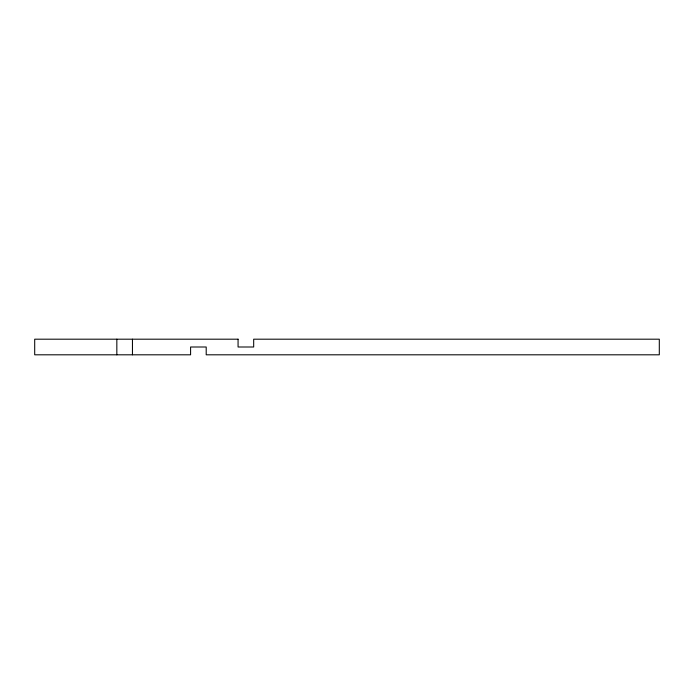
<?xml version="1.0" encoding="UTF-8"?>
<svg xmlns="http://www.w3.org/2000/svg" width="694" height="694" viewBox="0 0 694 694"><rect width="100%" height="100%" fill="white"/><g stroke="black" fill="none" stroke-linecap="round" stroke-linejoin="round"><path stroke-width="1.04" d="M132.45 339.192L132.45 354.808M116.835 339.192L116.835 354.808M238.068 339.192L34.7 339.192L34.7 354.808L190.59 354.808L190.59 347L206.205 347L206.205 354.808L659.3 354.808L659.3 339.192L253.683 339.192L253.683 347L238.068 347L238.068 339.192"/></g></svg>
